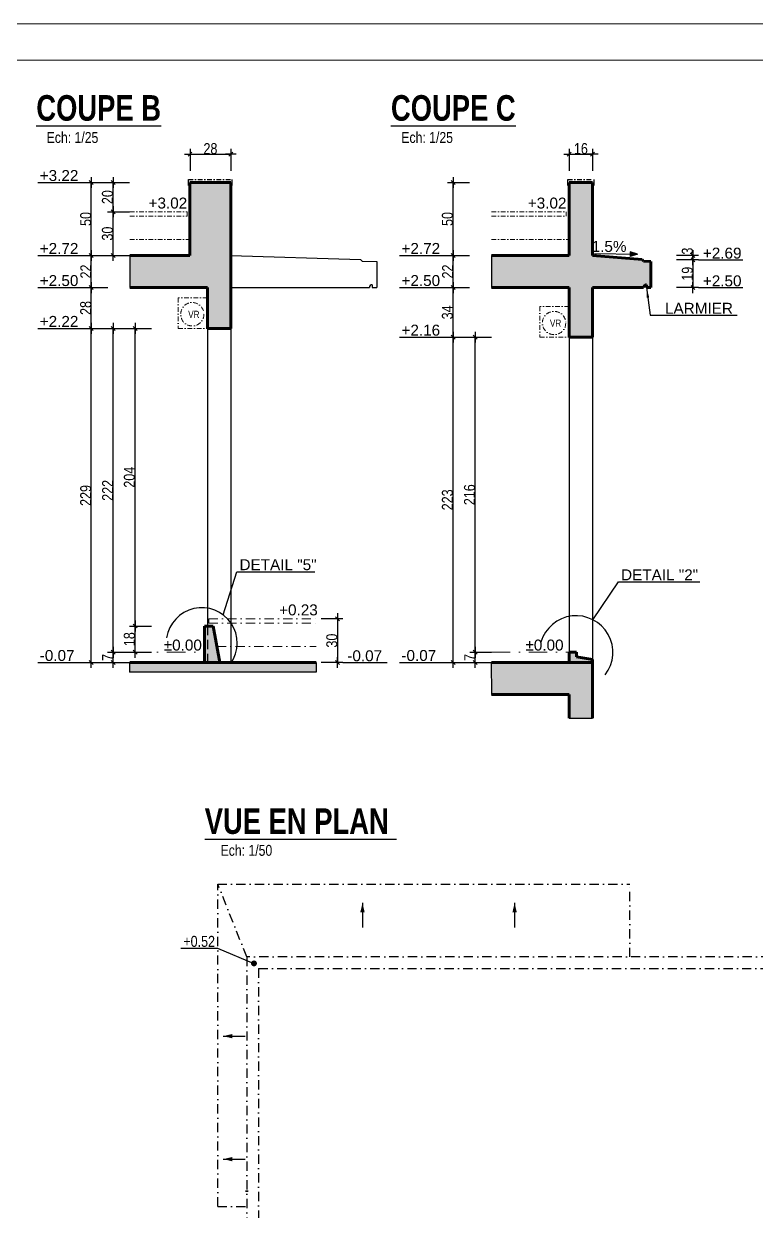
# Model space of a CAD drawing. Header units: centimetres. Extents: x 26018 to 82487, y -36363 to -12761.
# Drawn here: x 67612 to 68617, y -20455 to -18827 of the extents above; entities that cross this region are included whole.
import ezdxf
from ezdxf.enums import TextEntityAlignment as Align

# ---------------------------------------------------------------- set-up
doc = ezdxf.new("R2010")
doc.units = ezdxf.units.CM
doc.header["$LTSCALE"] = 0.5
for name, pattern in [('CACHEX2', [19.05, 12.7, -6.35]), ('TIRETPT2', [12.7, 6.35, -3.175, 0, -3.175]), ('TIRETPTX2', [50.8, 25.4, -12.7, 0, -12.7])]:
    doc.linetypes.add(name, pattern=pattern)
doc.layers.get('DEFPOINTS').update_dxf_attribs({"linetype": 'CONTINUOUS'})
for name, color, linetype, lineweight in [('01_Cad_1_', 5, 'CONTINUOUS', 9), ('01_murs_coup', 5, 'CONTINUOUS', 60), ('01_tram_axes', 2, 'TIRETPTX2', 9)]:
    doc.layers.add(name, color=color, linetype=linetype, lineweight=lineweight)
for name, color, linetype in [('01_cote_gen', 4, 'CONTINUOUS'), ('01_isolant ext', 2, 'TIRETPTX2'), ('01_linteaux', 2, 'CONTINUOUS'), ('01_poch_BN', 9, 'CONTINUOUS'), ('01_texte', 230, 'CONTINUOUS'), ('AA_COTES', 2, 'CONTINUOUS')]:
    doc.layers.add(name, color=color, linetype=linetype)
doc.styles.add('ARIAL', font='arial.ttf')
doc.styles.add('Arial Narrow', font='ARIALN.TTF')
doc.styles.add('impact', font='impact.ttf')
doc.styles.add('MATTE_TXT', font='arial.ttf')
doc.styles.add('STYLE2', font='ARIALN.TTF')
doc.dimstyles.new('JB25', dxfattribs={"dimscale": 0.1, "dimtxt": 150, "dimasz": 15, "dimexe": 0.1, "dimexo": 0.1, "dimgap": 0.09, "dimtad": 1, "dimdec": 1, "dimlfac": 0.5, "dimdsep": 46, "dimtxsty": 'STYLE2', "dimblk1": 'BOND_G', "dimblk2": 'BOND_D', "dimsah": 1, "dimcen": 1.5, "dimdle": 0.01, "dimse1": 1, "dimse2": 1, "dimclrd": 4, "dimclre": 2, "dimclrt": 6, "dimazin": 2, "dimtfac": 2.333333, "dimtdec": 1, "dimtix": 1, "dimtmove": 2, "dimatfit": 3, "dimldrblk": 'BOND_G', "dimfxl": 1, "dimtolj": 1, "dimtzin": 0, "dimarcsym": 0})
doc.dimstyles.new('JB50', dxfattribs={"dimscale": 0.1, "dimtxt": 150, "dimasz": 15, "dimexe": 0.1, "dimexo": 0.1, "dimgap": 0.09, "dimtad": 1, "dimdec": 1, "dimdsep": 46, "dimtxsty": 'STYLE2', "dimblk1": 'BOND_G', "dimblk2": 'BOND_D', "dimsah": 1, "dimcen": 1.5, "dimdle": 0.01, "dimse1": 1, "dimse2": 1, "dimclrd": 4, "dimclre": 2, "dimclrt": 6, "dimazin": 2, "dimtfac": 2.333333, "dimtdec": 1, "dimtix": 1, "dimtmove": 2, "dimatfit": 3, "dimldrblk": 'BOND_G', "dimfxl": 1, "dimtolj": 1, "dimtzin": 0, "dimarcsym": 0})

# ---------------------------------------------------------------- blocks, each defined once
blk = doc.blocks.new('BOND_G')
at = {"layer": 'AA_COTES', "color": 0}
for p, q in [((0, -5), (0, 15)), ((5, 0), (-5, 0)), ((1.8, 1.8), (-1.8, -1.8))]:
    blk.add_line(p, q, dxfattribs=at)
blk = doc.blocks.new('BOND_D')
at = {"layer": 'AA_COTES', "color": 0}
for p, q in [((5, 0), (-5, 0)), ((-1.8, -1.8), (1.8, 1.8)), ((0, 5), (0, -15))]:
    blk.add_line(p, q, dxfattribs=at)
blk = doc.blocks.new('*D5667')
at = {"layer": '01_cote_gen', "color": 4, "lineweight": -2, "transparency": 16777216}
blk.add_line((67499.5, -22792.8), (67499.5, -20107.8), dxfattribs=at)
at = {"layer": 'DEFPOINTS', "color": 0}
for p in [(67499.5, -20106.3), (67767.2, -20106.3), (67522, -22794.3)]:
    blk.add_point(p, dxfattribs=at)
at = {"layer": '01_cote_gen', "color": 4, "lineweight": -2, "transparency": 16777216, "xscale": 1.5, "yscale": 1.5, "zscale": 1.5}
for name, p, rotation in [('BOND_D', (67499.5, -20106.3), 90), ('BOND_G', (67499.5, -22794.3), 270)]:
    blk.add_blockref(name, p, dxfattribs=dict(at, rotation=rotation))
at = {"layer": '01_cote_gen', "color": 6, "transparency": 16777216, "insert": (67491.8, -21450.3), "char_height": 15, "attachment_point": 5, "rotation": 90, "style": 'STYLE2'}
blk.add_mtext('\\A1;2688', dxfattribs=at)
blk = doc.blocks.new('*D5753')
at = {"layer": '01_cote_gen', "color": 4, "lineweight": -2, "ltscale": 2, "transparency": 16777216}
blk.add_line((67734.6, -19701.1), (67734.6, -19690.1), dxfattribs=at)
at = {"layer": 'DEFPOINTS', "color": 0, "ltscale": 2}
for p in [(67734.6, -19688.6), (67773.1, -19688.6), (67786.5, -19702.6)]:
    blk.add_point(p, dxfattribs=at)
at = {"layer": '01_cote_gen', "color": 4, "lineweight": -2, "ltscale": 2, "transparency": 16777216, "xscale": 1.5, "yscale": 1.5, "zscale": 1.5}
for name, p, rotation in [('BOND_D', (67734.6, -19688.6), 90), ('BOND_G', (67734.6, -19702.6), 270)]:
    blk.add_blockref(name, p, dxfattribs=dict(at, rotation=rotation))
at = {"layer": '01_cote_gen', "color": 6, "ltscale": 2, "transparency": 16777216, "insert": (67727.1, -19695.6), "char_height": 15, "attachment_point": 5, "rotation": 90, "style": 'STYLE2'}
blk.add_mtext('\\A1;7', dxfattribs=at)
blk = doc.blocks.new('*D5754')
at = {"layer": '01_cote_gen', "color": 4, "lineweight": -2, "ltscale": 2, "transparency": 16777216}
blk.add_line((67704.7, -19243.1), (67704.7, -19190.1), dxfattribs=at)
at = {"layer": 'DEFPOINTS', "color": 0, "ltscale": 2}
for p in [(67704.7, -19188.6), (67768.3, -19188.6), (67755, -19244.6)]:
    blk.add_point(p, dxfattribs=at)
at = {"layer": '01_cote_gen', "color": 4, "lineweight": -2, "ltscale": 2, "transparency": 16777216, "xscale": 1.5, "yscale": 1.5, "zscale": 1.5}
for name, p, rotation in [('BOND_D', (67704.7, -19188.6), 90), ('BOND_G', (67704.7, -19244.6), 270)]:
    blk.add_blockref(name, p, dxfattribs=dict(at, rotation=rotation))
at = {"layer": '01_cote_gen', "color": 6, "ltscale": 2, "transparency": 16777216, "insert": (67697.1, -19216.6), "char_height": 15, "attachment_point": 5, "rotation": 90, "style": 'STYLE2'}
blk.add_mtext('\\A1;28', dxfattribs=at)
blk = doc.blocks.new('*D5755')
at = {"layer": '01_cote_gen', "color": 4, "lineweight": -2, "ltscale": 2, "transparency": 16777216}
blk.add_line((67704.7, -19187.1), (67704.7, -19146.1), dxfattribs=at)
at = {"layer": 'DEFPOINTS', "color": 0, "ltscale": 2}
for p in [(67704.7, -19144.6), (67771.1, -19144.6), (67795.1, -19188.6)]:
    blk.add_point(p, dxfattribs=at)
at = {"layer": '01_cote_gen', "color": 4, "lineweight": -2, "ltscale": 2, "transparency": 16777216, "xscale": 1.5, "yscale": 1.5, "zscale": 1.5}
for name, p, rotation in [('BOND_D', (67704.7, -19144.6), 90), ('BOND_G', (67704.7, -19188.6), 270)]:
    blk.add_blockref(name, p, dxfattribs=dict(at, rotation=rotation))
at = {"layer": '01_cote_gen', "color": 6, "ltscale": 2, "transparency": 16777216, "insert": (67697.2, -19166.6), "char_height": 15, "attachment_point": 5, "rotation": 90, "style": 'STYLE2'}
blk.add_mtext('\\A1;22', dxfattribs=at)
blk = doc.blocks.new('*D5756')
at = {"layer": '01_cote_gen', "color": 4, "lineweight": -2, "ltscale": 2, "transparency": 16777216}
blk.add_line((67704.7, -19701.1), (67704.7, -19246.1), dxfattribs=at)
at = {"layer": 'DEFPOINTS', "color": 0, "ltscale": 2}
for p in [(67704.7, -19244.6), (67784.8, -19244.6), (67779, -19702.6)]:
    blk.add_point(p, dxfattribs=at)
at = {"layer": '01_cote_gen', "color": 4, "lineweight": -2, "ltscale": 2, "transparency": 16777216, "xscale": 1.5, "yscale": 1.5, "zscale": 1.5}
for name, p, rotation in [('BOND_D', (67704.7, -19244.6), 90), ('BOND_G', (67704.7, -19702.6), 270)]:
    blk.add_blockref(name, p, dxfattribs=dict(at, rotation=rotation))
at = {"layer": '01_cote_gen', "color": 6, "ltscale": 2, "transparency": 16777216, "insert": (67697.1, -19473.6), "char_height": 15, "attachment_point": 5, "rotation": 90, "style": 'STYLE2'}
blk.add_mtext('\\A1;229', dxfattribs=at)
blk = doc.blocks.new('*D5757')
at = {"layer": '01_cote_gen', "color": 4, "lineweight": -2, "ltscale": 2, "transparency": 16777216}
blk.add_line((67734.6, -19687.1), (67734.6, -19246.1), dxfattribs=at)
at = {"layer": 'DEFPOINTS', "color": 0, "ltscale": 2}
for p in [(67727.2, -19244.6), (67734.6, -19244.6), (67742.1, -19688.6)]:
    blk.add_point(p, dxfattribs=at)
at = {"layer": '01_cote_gen', "color": 4, "lineweight": -2, "ltscale": 2, "transparency": 16777216, "xscale": 1.5, "yscale": 1.5, "zscale": 1.5}
for name, p, rotation in [('BOND_D', (67734.6, -19244.6), 90), ('BOND_G', (67734.6, -19688.6), 270)]:
    blk.add_blockref(name, p, dxfattribs=dict(at, rotation=rotation))
at = {"layer": '01_cote_gen', "color": 6, "ltscale": 2, "transparency": 16777216, "insert": (67727.1, -19466.6), "char_height": 15, "attachment_point": 5, "rotation": 90, "style": 'STYLE2'}
blk.add_mtext('\\A1;222', dxfattribs=at)
blk = doc.blocks.new('*D5758')
at = {"layer": '01_cote_gen', "color": 4, "lineweight": -2, "transparency": 16777216}
blk.add_line((67704.7, -19143.1), (67704.7, -19046.1), dxfattribs=at)
at = {"layer": 'DEFPOINTS', "color": 0}
for p in [(67704.7, -19044.6), (67856.1, -19044.6), (67840.1, -19144.6)]:
    blk.add_point(p, dxfattribs=at)
at = {"layer": '01_cote_gen', "color": 4, "lineweight": -2, "transparency": 16777216, "xscale": 1.5, "yscale": 1.5, "zscale": 1.5}
for name, p, rotation in [('BOND_D', (67704.7, -19044.6), 90), ('BOND_G', (67704.7, -19144.6), 270)]:
    blk.add_blockref(name, p, dxfattribs=dict(at, rotation=rotation))
at = {"layer": '01_cote_gen', "color": 6, "transparency": 16777216, "insert": (67697.1, -19094.6), "char_height": 15, "attachment_point": 5, "rotation": 90, "style": 'STYLE2'}
blk.add_mtext('\\A1;50', dxfattribs=at)
blk = doc.blocks.new('*D5759')
at = {"layer": '01_cote_gen', "color": 4, "lineweight": -2, "transparency": 16777216}
blk.add_line((67841.6, -19005.9), (67894.6, -19005.9), dxfattribs=at)
at = {"layer": 'DEFPOINTS', "color": 0}
for p in [(67896.1, -19005.9), (67840.1, -19074.4), (67896.1, -19074.4)]:
    blk.add_point(p, dxfattribs=at)
at = {"layer": '01_cote_gen', "color": 4, "lineweight": -2, "transparency": 16777216, "xscale": 1.5, "yscale": 1.5, "zscale": 1.5, "rotation": 180}
blk.add_blockref('BOND_G', (67840.1, -19005.9), dxfattribs=at)
at = {"layer": '01_cote_gen', "color": 4, "lineweight": -2, "transparency": 16777216, "xscale": 1.5, "yscale": 1.5, "zscale": 1.5}
blk.add_blockref('BOND_D', (67896.1, -19005.9), dxfattribs=at)
at = {"layer": '01_cote_gen', "color": 6, "transparency": 16777216, "insert": (67868.1, -18998.2), "char_height": 15, "attachment_point": 5, "style": 'STYLE2'}
blk.add_mtext('\\A1;28', dxfattribs=at)
blk = doc.blocks.new('*D5760')
at = {"layer": '01_cote_gen', "color": 4, "lineweight": -2, "transparency": 16777216}
blk.add_line((67764.7, -19687.1), (67764.7, -19654.1), dxfattribs=at)
at = {"layer": 'DEFPOINTS', "color": 0}
for p in [(67764.7, -19652.6), (67860.1, -19652.6), (67860.1, -19688.6)]:
    blk.add_point(p, dxfattribs=at)
at = {"layer": '01_cote_gen', "color": 4, "lineweight": -2, "transparency": 16777216, "xscale": 1.5, "yscale": 1.5, "zscale": 1.5}
for name, p, rotation in [('BOND_D', (67764.7, -19652.6), 90), ('BOND_G', (67764.7, -19688.6), 270)]:
    blk.add_blockref(name, p, dxfattribs=dict(at, rotation=rotation))
at = {"layer": '01_cote_gen', "color": 6, "transparency": 16777216, "insert": (67757, -19670.6), "char_height": 15, "attachment_point": 5, "rotation": 90, "style": 'STYLE2'}
blk.add_mtext('\\A1;18', dxfattribs=at)
blk = doc.blocks.new('*D5761')
at = {"layer": '01_cote_gen', "color": 4, "lineweight": -2, "transparency": 16777216}
blk.add_line((67734.6, -19143.1), (67734.6, -19086.1), dxfattribs=at)
at = {"layer": 'DEFPOINTS', "color": 0}
for p in [(67734.6, -19084.6), (67757.6, -19084.6), (67757.6, -19144.6)]:
    blk.add_point(p, dxfattribs=at)
at = {"layer": '01_cote_gen', "color": 4, "lineweight": -2, "transparency": 16777216, "xscale": 1.5, "yscale": 1.5, "zscale": 1.5}
for name, p, rotation in [('BOND_D', (67734.6, -19084.6), 90), ('BOND_G', (67734.6, -19144.6), 270)]:
    blk.add_blockref(name, p, dxfattribs=dict(at, rotation=rotation))
at = {"layer": '01_cote_gen', "color": 6, "transparency": 16777216, "insert": (67726.9, -19114.6), "char_height": 15, "attachment_point": 5, "rotation": 90, "style": 'STYLE2'}
blk.add_mtext('\\A1;30', dxfattribs=at)
blk = doc.blocks.new('*D5762')
at = {"layer": '01_cote_gen', "color": 4, "lineweight": -2, "transparency": 16777216}
blk.add_line((67734.6, -19083.1), (67734.6, -19046.1), dxfattribs=at)
at = {"layer": 'DEFPOINTS', "color": 0}
for p in [(67727.2, -19044.6), (67734.6, -19044.6), (67742.1, -19084.6)]:
    blk.add_point(p, dxfattribs=at)
at = {"layer": '01_cote_gen', "color": 4, "lineweight": -2, "transparency": 16777216, "xscale": 1.5, "yscale": 1.5, "zscale": 1.5}
for name, p, rotation in [('BOND_D', (67734.6, -19044.6), 90), ('BOND_G', (67734.6, -19084.6), 270)]:
    blk.add_blockref(name, p, dxfattribs=dict(at, rotation=rotation))
at = {"layer": '01_cote_gen', "color": 6, "transparency": 16777216, "insert": (67726.9, -19064.6), "char_height": 15, "attachment_point": 5, "rotation": 90, "style": 'STYLE2'}
blk.add_mtext('\\A1;20', dxfattribs=at)
blk = doc.blocks.new('*D5763')
at = {"layer": '01_cote_gen', "color": 4, "lineweight": -2, "transparency": 16777216}
blk.add_line((68042.3, -19644.1), (68042.3, -19701.1), dxfattribs=at)
at = {"layer": 'DEFPOINTS', "color": 0}
for p in [(68019.6, -19642.6), (68019.6, -19702.6), (68042.3, -19702.6)]:
    blk.add_point(p, dxfattribs=at)
at = {"layer": '01_cote_gen', "color": 4, "lineweight": -2, "transparency": 16777216, "xscale": 1.5, "yscale": 1.5, "zscale": 1.5}
for name, p, rotation in [('BOND_G', (68042.3, -19642.6), 90), ('BOND_D', (68042.3, -19702.6), 270)]:
    blk.add_blockref(name, p, dxfattribs=dict(at, rotation=rotation))
at = {"layer": '01_cote_gen', "color": 6, "transparency": 16777216, "insert": (68034.6, -19672.6), "char_height": 15, "attachment_point": 5, "rotation": 90, "style": 'STYLE2'}
blk.add_mtext('\\A1;30', dxfattribs=at)
blk = doc.blocks.new('*D5764')
at = {"layer": '01_cote_gen', "color": 4, "lineweight": -2, "transparency": 16777216}
blk.add_line((67764.7, -19651.1), (67764.7, -19246.1), dxfattribs=at)
at = {"layer": 'DEFPOINTS', "color": 0}
for p in [(67764.7, -19244.6), (67880.1, -19244.6), (67787.2, -19652.6)]:
    blk.add_point(p, dxfattribs=at)
at = {"layer": '01_cote_gen', "color": 4, "lineweight": -2, "transparency": 16777216, "xscale": 1.5, "yscale": 1.5, "zscale": 1.5}
for name, p, rotation in [('BOND_D', (67764.7, -19244.6), 90), ('BOND_G', (67764.7, -19652.6), 270)]:
    blk.add_blockref(name, p, dxfattribs=dict(at, rotation=rotation))
at = {"layer": '01_cote_gen', "color": 6, "transparency": 16777216, "insert": (67757, -19448.6), "char_height": 15, "attachment_point": 5, "rotation": 90, "style": 'STYLE2'}
blk.add_mtext('\\A1;204', dxfattribs=at)
blk = doc.blocks.new('*D5774')
at = {"layer": '01_cote_gen', "color": 4, "lineweight": -2, "ltscale": 2, "transparency": 16777216}
blk.add_line((68200.8, -19255.1), (68200.8, -19190.1), dxfattribs=at)
at = {"layer": 'DEFPOINTS', "color": 0, "ltscale": 2}
for p in [(68200.8, -19188.6), (68264.3, -19188.6), (68251, -19256.6)]:
    blk.add_point(p, dxfattribs=at)
at = {"layer": '01_cote_gen', "color": 4, "lineweight": -2, "ltscale": 2, "transparency": 16777216, "xscale": 1.5, "yscale": 1.5, "zscale": 1.5}
for name, p, rotation in [('BOND_D', (68200.8, -19188.6), 90), ('BOND_G', (68200.8, -19256.6), 270)]:
    blk.add_blockref(name, p, dxfattribs=dict(at, rotation=rotation))
at = {"layer": '01_cote_gen', "color": 6, "ltscale": 2, "transparency": 16777216, "insert": (68193.1, -19222.6), "char_height": 15, "attachment_point": 5, "rotation": 90, "style": 'STYLE2'}
blk.add_mtext('\\A1;34', dxfattribs=at)
blk = doc.blocks.new('*D5775')
at = {"layer": '01_cote_gen', "color": 4, "lineweight": -2, "ltscale": 2, "transparency": 16777216}
blk.add_line((68200.8, -19187.1), (68200.8, -19146.1), dxfattribs=at)
at = {"layer": 'DEFPOINTS', "color": 0, "ltscale": 2}
for p in [(68200.8, -19144.6), (68267.2, -19144.6), (68291.2, -19188.6)]:
    blk.add_point(p, dxfattribs=at)
at = {"layer": '01_cote_gen', "color": 4, "lineweight": -2, "ltscale": 2, "transparency": 16777216, "xscale": 1.5, "yscale": 1.5, "zscale": 1.5}
for name, p, rotation in [('BOND_D', (68200.8, -19144.6), 90), ('BOND_G', (68200.8, -19188.6), 270)]:
    blk.add_blockref(name, p, dxfattribs=dict(at, rotation=rotation))
at = {"layer": '01_cote_gen', "color": 6, "ltscale": 2, "transparency": 16777216, "insert": (68193.3, -19166.6), "char_height": 15, "attachment_point": 5, "rotation": 90, "style": 'STYLE2'}
blk.add_mtext('\\A1;22', dxfattribs=at)
blk = doc.blocks.new('*D5776')
at = {"layer": '01_cote_gen', "color": 4, "lineweight": -2, "ltscale": 2, "transparency": 16777216}
blk.add_line((68200.8, -19701.1), (68200.8, -19258.1), dxfattribs=at)
at = {"layer": 'DEFPOINTS', "color": 0, "ltscale": 2}
for p in [(68200.8, -19256.6), (68253.6, -19256.6), (68275, -19702.6)]:
    blk.add_point(p, dxfattribs=at)
at = {"layer": '01_cote_gen', "color": 4, "lineweight": -2, "ltscale": 2, "transparency": 16777216, "xscale": 1.5, "yscale": 1.5, "zscale": 1.5}
for name, p, rotation in [('BOND_D', (68200.8, -19256.6), 90), ('BOND_G', (68200.8, -19702.6), 270)]:
    blk.add_blockref(name, p, dxfattribs=dict(at, rotation=rotation))
at = {"layer": '01_cote_gen', "color": 6, "ltscale": 2, "transparency": 16777216, "insert": (68193.1, -19479.6), "char_height": 15, "attachment_point": 5, "rotation": 90, "style": 'STYLE2'}
blk.add_mtext('\\A1;223', dxfattribs=at)
blk = doc.blocks.new('*D5777')
at = {"layer": '01_cote_gen', "color": 4, "lineweight": -2, "transparency": 16777216}
blk.add_line((68231.1, -19701.1), (68231.1, -19690.1), dxfattribs=at)
at = {"layer": 'DEFPOINTS', "color": 0}
for p in [(68231.1, -19688.6), (68267.4, -19688.6), (68267.4, -19702.6)]:
    blk.add_point(p, dxfattribs=at)
at = {"layer": '01_cote_gen', "color": 4, "lineweight": -2, "transparency": 16777216, "xscale": 1.5, "yscale": 1.5, "zscale": 1.5}
for name, p, rotation in [('BOND_D', (68231.1, -19688.6), 90), ('BOND_G', (68231.1, -19702.6), 270)]:
    blk.add_blockref(name, p, dxfattribs=dict(at, rotation=rotation))
at = {"layer": '01_cote_gen', "color": 6, "transparency": 16777216, "insert": (68223.6, -19695.6), "char_height": 15, "attachment_point": 5, "rotation": 90, "style": 'STYLE2'}
blk.add_mtext('\\A1;7', dxfattribs=at)
blk = doc.blocks.new('*D5778')
at = {"layer": '01_cote_gen', "color": 4, "lineweight": -2, "transparency": 16777216}
blk.add_line((68231.1, -19687.1), (68231.1, -19258.1), dxfattribs=at)
at = {"layer": 'DEFPOINTS', "color": 0}
for p in [(68231.1, -19256.6), (68392.1, -19256.6), (68253.6, -19688.6)]:
    blk.add_point(p, dxfattribs=at)
at = {"layer": '01_cote_gen', "color": 4, "lineweight": -2, "transparency": 16777216, "xscale": 1.5, "yscale": 1.5, "zscale": 1.5}
for name, p, rotation in [('BOND_D', (68231.1, -19256.6), 90), ('BOND_G', (68231.1, -19688.6), 270)]:
    blk.add_blockref(name, p, dxfattribs=dict(at, rotation=rotation))
at = {"layer": '01_cote_gen', "color": 6, "transparency": 16777216, "insert": (68223.4, -19472.6), "char_height": 15, "attachment_point": 5, "rotation": 90, "style": 'STYLE2'}
blk.add_mtext('\\A1;216', dxfattribs=at)
blk = doc.blocks.new('*D5779')
at = {"layer": '01_cote_gen', "color": 4, "lineweight": -2, "ltscale": 2, "transparency": 16777216}
blk.add_line((68529.8, -19146.1), (68529.8, -19149.1), dxfattribs=at)
at = {"layer": 'DEFPOINTS', "color": 0, "ltscale": 2}
for p in [(68392.1, -19144.6), (68481.7, -19150.6), (68529.8, -19150.6)]:
    blk.add_point(p, dxfattribs=at)
at = {"layer": '01_cote_gen', "color": 4, "lineweight": -2, "ltscale": 2, "transparency": 16777216, "xscale": 1.5, "yscale": 1.5, "zscale": 1.5}
for name, p, rotation in [('BOND_G', (68529.8, -19144.6), 90), ('BOND_D', (68529.8, -19150.6), 270)]:
    blk.add_blockref(name, p, dxfattribs=dict(at, rotation=rotation))
at = {"layer": '01_cote_gen', "color": 6, "ltscale": 2, "transparency": 16777216, "insert": (68522.1, -19138.6), "char_height": 15, "attachment_point": 5, "rotation": 90, "style": 'STYLE2'}
blk.add_mtext('\\A1;3', dxfattribs=at)
blk = doc.blocks.new('*D5780')
at = {"layer": '01_cote_gen', "color": 4, "lineweight": -2, "ltscale": 2, "transparency": 16777216}
blk.add_line((68529.8, -19152.1), (68529.8, -19187.1), dxfattribs=at)
at = {"layer": 'DEFPOINTS', "color": 0, "ltscale": 2}
for p in [(68517.7, -19150.6), (68481.7, -19188.6), (68529.8, -19188.6)]:
    blk.add_point(p, dxfattribs=at)
at = {"layer": '01_cote_gen', "color": 4, "lineweight": -2, "ltscale": 2, "transparency": 16777216, "xscale": 1.5, "yscale": 1.5, "zscale": 1.5}
for name, p, rotation in [('BOND_G', (68529.8, -19150.6), 90), ('BOND_D', (68529.8, -19188.6), 270)]:
    blk.add_blockref(name, p, dxfattribs=dict(at, rotation=rotation))
at = {"layer": '01_cote_gen', "color": 6, "ltscale": 2, "transparency": 16777216, "insert": (68522.1, -19169.6), "char_height": 15, "attachment_point": 5, "rotation": 90, "style": 'STYLE2'}
blk.add_mtext('\\A1;19', dxfattribs=at)
blk = doc.blocks.new('*D5788')
at = {"layer": '01_cote_gen', "color": 4, "lineweight": -2, "transparency": 16777216}
blk.add_line((68200.8, -19143.1), (68200.8, -19046.1), dxfattribs=at)
at = {"layer": 'DEFPOINTS', "color": 0}
for p in [(68200.8, -19044.6), (68376.1, -19044.6), (68360.1, -19144.6)]:
    blk.add_point(p, dxfattribs=at)
at = {"layer": '01_cote_gen', "color": 4, "lineweight": -2, "transparency": 16777216, "xscale": 1.5, "yscale": 1.5, "zscale": 1.5}
for name, p, rotation in [('BOND_D', (68200.8, -19044.6), 90), ('BOND_G', (68200.8, -19144.6), 270)]:
    blk.add_blockref(name, p, dxfattribs=dict(at, rotation=rotation))
at = {"layer": '01_cote_gen', "color": 6, "transparency": 16777216, "insert": (68193.1, -19094.6), "char_height": 15, "attachment_point": 5, "rotation": 90, "style": 'STYLE2'}
blk.add_mtext('\\A1;50', dxfattribs=at)
blk = doc.blocks.new('*D5789')
at = {"layer": '01_cote_gen', "color": 4, "lineweight": -2, "transparency": 16777216}
blk.add_line((68361.6, -19005.9), (68390.6, -19005.9), dxfattribs=at)
at = {"layer": 'DEFPOINTS', "color": 0}
for p in [(68392.1, -19005.9), (68360.1, -19074.4), (68392.1, -19074.4)]:
    blk.add_point(p, dxfattribs=at)
at = {"layer": '01_cote_gen', "color": 4, "lineweight": -2, "transparency": 16777216, "xscale": 1.5, "yscale": 1.5, "zscale": 1.5, "rotation": 180}
blk.add_blockref('BOND_G', (68360.1, -19005.9), dxfattribs=at)
at = {"layer": '01_cote_gen', "color": 4, "lineweight": -2, "transparency": 16777216, "xscale": 1.5, "yscale": 1.5, "zscale": 1.5}
blk.add_blockref('BOND_D', (68392.1, -19005.9), dxfattribs=at)
at = {"layer": '01_cote_gen', "color": 6, "transparency": 16777216, "insert": (68376.1, -18998.2), "char_height": 15, "attachment_point": 5, "style": 'STYLE2'}
blk.add_mtext('\\A1;16', dxfattribs=at)
blk = doc.blocks.new('*D5865')
at = {"layer": '01_cote_gen', "color": 4, "lineweight": -2, "transparency": 16777216}
blk.add_line((67530.1, -20727.8), (67530.1, -20107.8), dxfattribs=at)
at = {"layer": 'DEFPOINTS', "color": 0}
for p in [(67530.1, -20106.3), (68685.1, -20106.3), (67552.6, -20729.3)]:
    blk.add_point(p, dxfattribs=at)
at = {"layer": '01_cote_gen', "color": 4, "lineweight": -2, "transparency": 16777216, "xscale": 1.5, "yscale": 1.5, "zscale": 1.5}
for name, p, rotation in [('BOND_D', (67530.1, -20106.3), 90), ('BOND_G', (67530.1, -20729.3), 270)]:
    blk.add_blockref(name, p, dxfattribs=dict(at, rotation=rotation))
at = {"layer": '01_cote_gen', "color": 6, "transparency": 16777216, "insert": (67522.5, -20417.8), "char_height": 15, "attachment_point": 5, "rotation": 90, "style": 'STYLE2'}
blk.add_mtext('\\A1;623', dxfattribs=at)

msp = doc.modelspace()

# ---------------------------------------------------------------- hatches: boundary and pattern name
at = {"layer": '01_poch_BN'}
h = msp.add_hatch(color=256, dxfattribs=at)
h.dxf.hatch_style = 1
h.paths.add_polyline_path([(67896.062, -19044.641), (67840.062, -19044.641), (67840.062, -19144.641), (67757.575, -19144.641), (67757.575, -19188.641), (67864.062, -19188.641), (67864.062, -19244.641), (67896.062, -19244.641)])
h.paths.add_polyline_path([(67872.062, -19652.641), (67860.062, -19652.641), (67860.062, -19702.641), (67881.054, -19702.641)])
h.paths.add_polyline_path([(68013.131, -19702.641), (67757.108, -19702.641), (67757.247, -19715.704), (68013.131, -19715.704)])
h = msp.add_hatch(color=256, dxfattribs=at)
h.dxf.hatch_style = 1
h.paths.add_polyline_path([(68472.123, -19152.642), (68462.123, -19152.342), (68460.123, -19150.281), (68392.123, -19144.641), (68392.123, -19044.641), (68360.123, -19044.641), (68360.123, -19144.641), (68253.637, -19144.641), (68253.637, -19188.641), (68360.123, -19188.641), (68360.123, -19256.641), (68392.123, -19256.641), (68392.123, -19188.641), (68462.123, -19188.641, -0.41421356), (68466.123, -19184.641), (68466.123, -19188.641), (68472.123, -19188.641)])
h.paths.add_polyline_path([(68392.123, -19702.641), (68253.169, -19702.641), (68253.637, -19746.641), (68360.123, -19746.641), (68360.123, -19778.851), (68392.123, -19778.851)])
h.paths.add_polyline_path([(68392.123, -19698.641), (68370.123, -19694.641), (68370.123, -19688.641), (68360.123, -19688.641), (68360.123, -19702.641), (68392.123, -19702.641)])

# ---------------------------------------------------------------- linework, layer by layer
at = {"layer": '01_Cad_1_'}
msp.add_line((72834.551, -18826.925), (66894.551, -18826.925), dxfattribs=at)
at = {"layer": '01_Cad_1_', "color": 2}
msp.add_line((72784.551, -18876.925), (66944.551, -18876.925), dxfattribs=at)
at = {"layer": '01_isolant ext'}
for p, q in [((67878.097, -20448.332), (67878.084, -20006.333)), ((67878.084, -20006.333), (68443.114, -20006.333)), ((67918.11, -20106.333), (67878.084, -20006.333)), ((68443.114, -20106.333), (68443.114, -20006.333)), ((69452.108, -20106.333), (67918.099, -20106.333)), ((67918.099, -20106.333), (67918.099, -20729.333)), ((67934.099, -20122.333), (69436.108, -20122.333)), ((67934.099, -20122.333), (67934.099, -20729.333)), ((67878.097, -20448.332), (67918.097, -20448.33))]:
    msp.add_line(p, q, dxfattribs=at)
at = {"layer": '01_linteaux', "linetype": 'TIRETPT2', "ltscale": 7}
for p, q in [((67838.062, -19048.61), (67838.062, -19040.641)), ((67838.062, -19048.61), (67839.555, -19047.175)), ((67898.062, -19048.61), (67896.568, -19047.175)), ((67898.062, -19048.61), (67898.062, -19040.641)), ((68358.123, -19048.61), (68358.123, -19040.641)), ((68358.123, -19048.61), (68359.617, -19047.175)), ((68394.123, -19048.61), (68392.63, -19047.175)), ((68394.123, -19048.61), (68394.123, -19040.641))]:
    msp.add_line(p, q, dxfattribs=at)
at = {"layer": '01_linteaux', "linetype": 'TIRETPT2', "ltscale": 2}
for p, q in [((67838.062, -19040.641), (67898.062, -19040.641)), ((68358.123, -19040.641), (68394.123, -19040.641))]:
    msp.add_line(p, q, dxfattribs=at)
at = {"layer": '01_linteaux'}
for p, q in [((67896.062, -19144.641), (68074.062, -19150.281)), ((68074.062, -19150.281), (68076.062, -19152.342)), ((68076.062, -19152.342), (68096.062, -19152.642)), ((68096.062, -19152.642), (68096.062, -19188.641)), ((67896.062, -19188.641), (68086.062, -19188.641)), ((68090.062, -19184.641), (68090.062, -19188.641)), ((68090.062, -19188.641), (68096.062, -19188.641)), ((67864.062, -19244.641), (67864.062, -19652.641)), ((67896.062, -19244.641), (67896.062, -19702.641)), ((68360.123, -19256.641), (68360.123, -19688.641)), ((68392.123, -19256.641), (68392.123, -19698.641)), ((67860.062, -19702.641), (67864.062, -19702.641))]:
    msp.add_line(p, q, dxfattribs=at)
at = {"layer": '01_linteaux', "linetype": 'CACHEX2', "ltscale": 2}
msp.add_line((67864.062, -19652.641), (67864.062, -19702.641), dxfattribs=at)
at = {"layer": '01_linteaux'}
msp.add_arc((68090.062, -19188.641), 4, 90, 180, dxfattribs=at)
at = {"layer": '01_murs_coup'}
for p, q in [((67840.062, -19044.641), (67896.062, -19044.641)), ((67840.062, -19144.641), (67840.062, -19044.641)), ((67896.062, -19044.641), (67896.062, -19244.641)), ((68360.123, -19044.641), (68392.123, -19044.641)), ((68360.123, -19144.641), (68360.123, -19044.641)), ((68392.123, -19144.641), (68392.123, -19044.641)), ((67757.575, -19144.641), (67840.062, -19144.641)), ((68253.637, -19144.641), (68360.123, -19144.641)), ((68392.123, -19144.641), (68460.123, -19150.281)), ((68460.123, -19150.281), (68462.123, -19152.342)), ((68462.123, -19152.342), (68472.123, -19152.642)), ((68472.123, -19152.642), (68472.123, -19188.641)), ((67757.575, -19188.641), (67864.062, -19188.641)), ((67864.062, -19188.641), (67864.062, -19244.641)), ((68253.637, -19188.641), (68360.123, -19188.641)), ((68360.123, -19188.641), (68360.123, -19256.641)), ((68392.123, -19188.641), (68462.123, -19188.641)), ((68392.123, -19188.641), (68392.123, -19256.641)), ((68466.123, -19184.641), (68466.123, -19188.641)), ((68466.123, -19188.641), (68472.123, -19188.641)), ((67864.062, -19244.641), (67896.062, -19244.641)), ((68360.123, -19256.641), (68392.123, -19256.641)), ((67860.062, -19652.641), (67860.062, -19702.641)), ((67860.062, -19652.641), (67872.062, -19652.641)), ((67872.062, -19652.641), (67881.054, -19702.641)), ((68360.123, -19688.641), (68370.123, -19688.641)), ((68360.123, -19688.641), (68360.123, -19702.641)), ((68370.123, -19688.641), (68370.123, -19694.641)), ((68370.123, -19694.641), (68392.123, -19698.641)), ((67757.575, -19702.641), (68013.131, -19702.641)), ((67757.575, -19702.641), (67860.062, -19702.641)), ((68253.637, -19702.641), (68392.123, -19702.641)), ((68253.637, -19702.641), (68356.123, -19702.641)), ((68392.123, -19698.641), (68392.123, -19702.641)), ((68392.123, -19702.641), (68392.123, -19778.851)), ((68253.637, -19746.641), (68360.123, -19746.641)), ((68360.123, -19746.641), (68360.123, -19778.851)), ((67918.097, -20426.333), (67918.097, -20428.332))]:
    msp.add_line(p, q, dxfattribs=at)
msp.add_arc((68466.123, -19188.641), 4, 90, 180, dxfattribs=at)
at = {"layer": '01_poch_BN', "ltscale": 2}
for p, q in [((67757.575, -19144.641), (67757.575, -19188.641)), ((68253.637, -19144.641), (68253.637, -19188.641)), ((67757.108, -19702.641), (67757.247, -19715.704)), ((68013.131, -19702.641), (68013.131, -19715.704)), ((68253.169, -19702.641), (68253.637, -19746.641)), ((68013.131, -19715.704), (67757.247, -19715.704)), ((68360.123, -19778.851), (68392.123, -19778.851))]:
    msp.add_line(p, q, dxfattribs=at)
at = {"layer": '01_texte'}
for p, q in [((67631.463, -19044.641), (67697.233, -19044.641)), ((67631.463, -19144.641), (67697.233, -19144.641)), ((68127.524, -19144.641), (68193.295, -19144.641)), ((68394.882, -19142.037), (68453.699, -19142.902)), ((68453.699, -19142.902), (68443.471, -19139.621)), ((68443.471, -19139.621), (68443.471, -19146.183)), ((68453.699, -19142.902), (68443.471, -19146.183)), ((68537.317, -19150.641), (68598.11, -19150.641)), ((67631.463, -19188.641), (67697.233, -19188.641)), ((68127.524, -19188.641), (68193.295, -19188.641)), ((68466.123, -19188.641), (68471.271, -19226.641)), ((68537.317, -19188.641), (68598.11, -19188.641)), ((68471.271, -19226.641), (68590.342, -19226.641)), ((67631.463, -19244.641), (67697.233, -19244.641)), ((68127.524, -19256.641), (68193.295, -19256.641)), ((67885.659, -19637.46), (67904.507, -19578.119)), ((67904.507, -19578.119), (68011.439, -19578.119)), ((68392.535, -19643.971), (68427.727, -19592.033)), ((68427.727, -19592.033), (68539.028, -19592.033)), ((67631.463, -19702.641), (67697.233, -19702.641)), ((68049.798, -19702.641), (68110.591, -19702.641)), ((68127.524, -19702.641), (68193.295, -19702.641)), ((68076.601, -20032.247), (68076.601, -20066.103)), ((68285.215, -20032.247), (68285.215, -20066.103)), ((67827.337, -20094.17), (67877.892, -20094.17)), ((67877.892, -20094.17), (67927.797, -20115.128)), ((67885.511, -20214.868), (67915.519, -20214.868)), ((67885.511, -20383.479), (67915.519, -20383.479))]:
    msp.add_line(p, q, dxfattribs=at)
at = {"layer": '01_texte', "const_width": 4}
msp.add_lwpolyline([(67925.797, -20115.128, 1), (67929.797, -20115.128, 1)], format="xyb", close=True, dxfattribs=at)
at = {"layer": '01_texte'}
for centre, radius, start, end in [((67856.113, -19676.113), 48.652, 325.332306, 171.452218), ((68369.687, -19688.81), 50.325, 322.324346, 163.672769)]:
    msp.add_arc(centre, radius, start, end, dxfattribs=at)
for points in [[(68443.471, -19139.621), (68453.699, -19142.902), (68443.471, -19146.183)], [(68466.123, -19188.641), (68466.151, -19202.681), (68467.991, -19202.432)], [(68466.123, -19188.641), (68469.832, -19202.182), (68467.991, -19202.432)], [(68076.601, -20032.247), (68073.62, -20045.032), (68076.601, -20045.032)], [(68076.601, -20032.247), (68079.582, -20045.032), (68076.601, -20045.032)], [(68285.215, -20032.247), (68282.234, -20045.032), (68285.215, -20045.032)], [(68285.215, -20032.247), (68288.196, -20045.032), (68285.215, -20045.032)], [(67885.511, -20214.868), (67898.296, -20211.887), (67898.296, -20214.868)], [(67885.511, -20214.868), (67898.296, -20217.849), (67898.296, -20214.868)], [(67885.511, -20383.479), (67898.296, -20380.498), (67898.296, -20383.479)], [(67885.511, -20383.479), (67898.296, -20386.46), (67898.296, -20383.479)]]:
    msp.add_solid(points, dxfattribs=at)
at = {"layer": '01_tram_axes', "ltscale": 0.5}
for p, q in [((67757.575, -19084.641), (67836.062, -19084.641)), ((67757.575, -19090.641), (67836.062, -19090.641)), ((67836.062, -19090.641), (67836.062, -19084.641)), ((68253.637, -19084.641), (68356.123, -19084.641)), ((68253.637, -19090.641), (68356.123, -19090.641)), ((68356.123, -19090.641), (68356.123, -19084.641)), ((67757.575, -19122.641), (67840.062, -19122.641)), ((68253.637, -19122.641), (68360.123, -19122.641)), ((67823.71, -19202.648), (67823.71, -19244.641)), ((67864.062, -19202.648), (67823.71, -19202.648)), ((68319.772, -19214.648), (68319.772, -19256.641)), ((68360.123, -19214.648), (68319.772, -19214.648)), ((67823.71, -19244.641), (67864.062, -19244.641)), ((68319.772, -19256.641), (68360.123, -19256.641))]:
    msp.add_line(p, q, dxfattribs=at)
at = {"layer": '01_tram_axes'}
for p, q in [((67865.733, -19642.641), (68013.131, -19642.641)), ((67865.733, -19642.641), (67865.733, -19648.641)), ((67865.733, -19648.641), (68013.131, -19648.641)), ((67877.097, -19680.641), (68013.131, -19680.641))]:
    msp.add_line(p, q, dxfattribs=at)
at = {"layer": '01_tram_axes', "ltscale": 2}
for p, q in [((67864.062, -19674.641), (67864.062, -19680.641)), ((67757.575, -19688.641), (67860.062, -19688.641)), ((68253.637, -19688.641), (68360.123, -19688.641)), ((68253.637, -19688.641), (68356.123, -19688.641))]:
    msp.add_line(p, q, dxfattribs=at)
at = {"layer": '01_tram_axes', "ltscale": 0.5}
for centre in [(67843.229, -19225.186), (68339.291, -19237.186)]:
    msp.add_circle(centre, 16, dxfattribs=at)

# ---------------------------------------------------------------- texts
at = {"layer": '01_texte', "style": 'impact'}
for s, p in [('%%UCOUPE B', (67714.817, -18970.314)), ('%%UCOUPE C', (68201.148, -18970.314)), ('%%UVUE EN PLAN ', (67991.678, -19948.096))]:
    msp.add_text(s, height=35, dxfattribs=at).set_placement(p, align=Align.BOTTOM_CENTER)
at = {"layer": '01_texte', "style": 'MATTE_TXT', "width": 0.8}
for s, height, p in [('Ech: 1/25', 15, (67678.939, -18994.874)), ('Ech: 1/25', 15, (68165.27, -18994.874)), ('VR', 10, (67845.345, -19233.428)), ('VR', 10, (68341.406, -19245.428)), ('Ech: 1/50', 15, (67917.434, -19972.15))]:
    msp.add_text(s, height=height, dxfattribs=at).set_placement(p, align=Align.BOTTOM_CENTER)
at = {"layer": '01_texte'}
for s, style, p in [('+3.22', 'ARIAL', (67634.006, -19042.481)), ('+3.02', 'ARIAL', (67783.236, -19080.244)), ('+3.02', 'ARIAL', (68303.298, -19080.244)), ('+2.72', 'ARIAL', (67634.006, -19142.481)), ('+2.72', 'ARIAL', (68130.068, -19142.481)), ('1.5%%%', 'ARIAL', (68390.887, -19139.712)), ('+2.69', 'ARIAL', (68543.338, -19148.895)), ('+2.50', 'ARIAL', (67634.006, -19186.481)), ('+2.50', 'ARIAL', (68130.068, -19186.481)), ('+2.50', 'ARIAL', (68543.338, -19186.895)), ('LARMIER', 'ARIAL', (68491.417, -19224.481)), ('+2.22', 'ARIAL', (67634.006, -19242.481)), ('+2.16', 'ARIAL', (68130.068, -19254.481)), ('DETAIL "5"', 'ARIAL', (67907.956, -19576.032)), ('DETAIL "2"', 'ARIAL', (68431.176, -19589.946)), ('+0.23', 'ARIAL', (67962.268, -19637.981)), ('%%P0.00', 'ARIAL', (67804.08, -19686.21)), ('%%P0.00', 'ARIAL', (68300.061, -19686.21)), ('-0.07', 'ARIAL', (67634.006, -19700.481)), ('-0.07', 'ARIAL', (68055.819, -19700.895)), ('-0.07', 'ARIAL', (68129.987, -19700.481)), ('+0.52', 'Arial Narrow', (67830.893, -20092.424))]:
    msp.add_text(s, height=15, dxfattribs=dict(at, style=style)).set_placement(p)

# ---------------------------------------------------------------- dimensions: what is measured, and where the dimension line sits
at = {"layer": '01_cote_gen'}
for base, p1, p2, picture, middle in [((67896.062, -19005.89), (67840.062, -19074.449), (67896.062, -19074.449), '*D5759', (67868.062, -18998.223)), ((68392.123, -19005.89), (68360.123, -19074.449), (68392.123, -19074.449), '*D5789', (68376.123, -18998.223))]:
    dim = msp.add_linear_dim(base=base, p1=p1, p2=p2, dimstyle='JB25', dxfattribs=at)
    dim.commit()
    dim.dimension.update_dxf_attribs({"geometry": picture, "text_midpoint": middle})
for base, p1, p2, dimstyle, picture, middle in [((67704.733, -19044.641), (67840.062, -19144.641), (67856.062, -19044.641), 'JB25', '*D5758', (67697.065, -19094.641)), ((67734.608, -19044.641), (67742.108, -19084.641), (67727.233, -19044.641), 'JB25', '*D5762', (67726.94, -19064.641)), ((68200.795, -19044.641), (68360.123, -19144.641), (68376.123, -19044.641), 'JB25', '*D5788', (68193.127, -19094.641)), ((67734.608, -19084.641), (67757.575, -19144.641), (67757.575, -19084.641), 'JB25', '*D5761', (67726.94, -19114.641)), ((67764.653, -19244.641), (67787.153, -19652.641), (67880.062, -19244.641), 'JB25', '*D5764', (67756.985, -19448.641)), ((68231.064, -19256.641), (68253.564, -19688.641), (68392.123, -19256.641), 'JB25', '*D5778', (68223.397, -19472.641)), ((67764.653, -19652.641), (67860.062, -19688.641), (67860.062, -19652.641), 'JB25', '*D5760', (67756.985, -19670.641)), ((68042.298, -19702.641), (68019.583, -19642.641), (68019.583, -19702.641), 'JB25', '*D5763', (68034.631, -19672.641)), ((68231.064, -19688.641), (68267.381, -19702.641), (68267.381, -19688.641), 'JB25', '*D5777', (68223.555, -19695.641)), ((67499.454, -20106.333), (67521.954, -22794.314), (67767.207, -20106.333), 'JB50', '*D5667', (67491.787, -21450.324)), ((67530.127, -20106.333), (67552.627, -20729.331), (68685.104, -20106.333), 'JB50', '*D5865', (67522.459, -20417.832))]:
    dim = msp.add_linear_dim(base=base, p1=p1, p2=p2, angle=90, dimstyle=dimstyle, dxfattribs=at)
    dim.commit()
    dim.dimension.update_dxf_attribs({"geometry": picture, "text_midpoint": middle})
at = {"layer": '01_cote_gen', "ltscale": 2}
for base, p1, p2, picture, middle in [((67704.733, -19144.641), (67795.118, -19188.641), (67771.118, -19144.641), '*D5755', (67697.193, -19166.641)), ((68200.795, -19144.641), (68291.179, -19188.641), (68267.179, -19144.641), '*D5775', (68193.255, -19166.641)), ((68529.817, -19188.641), (68517.672, -19150.641), (68481.708, -19188.641), '*D5780', (68522.15, -19169.641)), ((67704.733, -19188.641), (67754.975, -19244.641), (67768.271, -19188.641), '*D5754', (67697.065, -19216.641)), ((68200.795, -19188.641), (68251.036, -19256.641), (68264.332, -19188.641), '*D5774', (68193.127, -19222.641)), ((67704.733, -19244.641), (67778.976, -19702.641), (67784.827, -19244.641), '*D5756', (67697.065, -19473.641)), ((67734.608, -19244.641), (67742.108, -19688.641), (67727.233, -19244.641), '*D5757', (67727.068, -19466.641)), ((68200.795, -19256.641), (68275.038, -19702.641), (68253.564, -19256.641), '*D5776', (68193.127, -19479.641)), ((67734.608, -19688.641), (67786.512, -19702.641), (67773.088, -19688.641), '*D5753', (67727.099, -19695.641))]:
    dim = msp.add_linear_dim(base=base, p1=p1, p2=p2, angle=90, dimstyle='JB25', dxfattribs=at)
    dim.commit()
    dim.dimension.update_dxf_attribs({"geometry": picture, "text_midpoint": middle})
dim = msp.add_linear_dim(base=(68529.817, -19150.641), p1=(68392.123, -19144.641), p2=(68481.708, -19150.641), angle=90, dimstyle='JB25', dxfattribs=at)
dim.commit()
dim.dimension.update_dxf_attribs({"geometry": '*D5779', "text_midpoint": (68522.15, -19138.561), "dimtype": 160})

doc.saveas('drawing.dxf')
